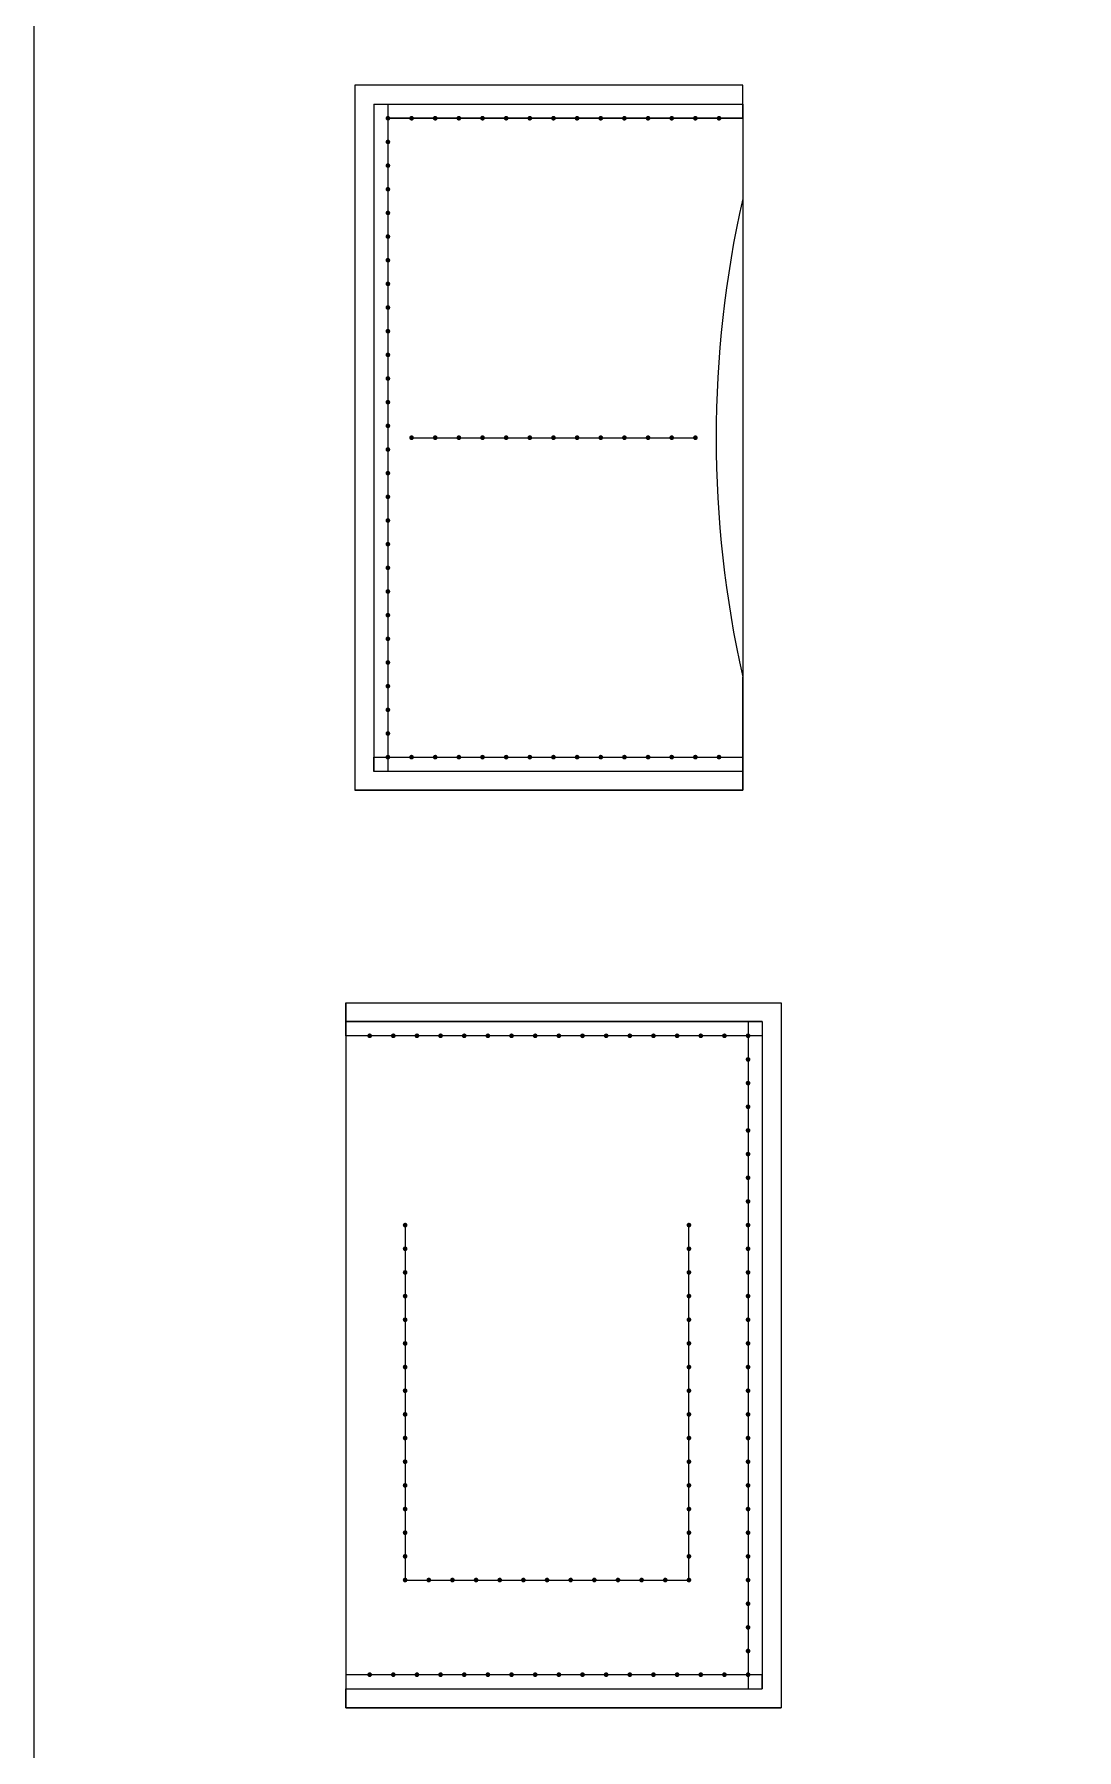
# Model space of a CAD drawing. Header units: millimetres. Extents: x 5326 to 6986, y 304 to 1378.
# Drawn here: x 5326.3 to 5546.7, y 537.2 to 899.7 of the extents above; entities that cross this region are included whole.
import ezdxf

# ---------------------------------------------------------------- set-up
doc = ezdxf.new("R2010")
doc.units = ezdxf.units.MM
doc.layers.add('Общий лист', color=7, linetype='Continuous')

msp = doc.modelspace()

# ---------------------------------------------------------------- hatches: boundary and pattern name
h = msp.add_hatch(color=256)
h.dxf.hatch_style = 1
h.paths.add_polyline_path([(5401.579, 881.944, 1), (5400.579, 881.944, 1)])
h = msp.add_hatch(color=256)
h.dxf.hatch_style = 1
h.paths.add_polyline_path([(5401.579, 881.944, 1), (5400.579, 881.944, 1)])
h = msp.add_hatch(color=256)
h.dxf.hatch_style = 1
h.paths.add_polyline_path([(5406.579, 881.944, 1), (5405.579, 881.944, 1)])
h = msp.add_hatch(color=256)
h.dxf.hatch_style = 1
h.paths.add_polyline_path([(5411.579, 881.944, 1), (5410.579, 881.944, 1)])
h = msp.add_hatch(color=256)
h.dxf.hatch_style = 1
h.paths.add_polyline_path([(5416.579, 881.944, 1), (5415.579, 881.944, 1)])
h = msp.add_hatch(color=256)
h.dxf.hatch_style = 1
h.paths.add_polyline_path([(5421.579, 881.944, 1), (5420.579, 881.944, 1)])
h = msp.add_hatch(color=256)
h.dxf.hatch_style = 1
h.paths.add_polyline_path([(5426.579, 881.944, 1), (5425.579, 881.944, 1)])
h = msp.add_hatch(color=256)
h.dxf.hatch_style = 1
h.paths.add_polyline_path([(5431.579, 881.944, 1), (5430.579, 881.944, 1)])
h = msp.add_hatch(color=256)
h.dxf.hatch_style = 1
h.paths.add_polyline_path([(5436.579, 881.944, 1), (5435.579, 881.944, 1)])
h = msp.add_hatch(color=256)
h.dxf.hatch_style = 1
h.paths.add_polyline_path([(5441.579, 881.944, 1), (5440.579, 881.944, 1)])
h = msp.add_hatch(color=256)
h.dxf.hatch_style = 1
h.paths.add_polyline_path([(5446.579, 881.944, 1), (5445.579, 881.944, 1)])
h = msp.add_hatch(color=256)
h.dxf.hatch_style = 1
h.paths.add_polyline_path([(5451.579, 881.944, 1), (5450.579, 881.944, 1)])
h = msp.add_hatch(color=256)
h.dxf.hatch_style = 1
h.paths.add_polyline_path([(5456.579, 881.944, 1), (5455.579, 881.944, 1)])
h = msp.add_hatch(color=256)
h.dxf.hatch_style = 1
h.paths.add_polyline_path([(5461.579, 881.944, 1), (5460.579, 881.944, 1)])
h = msp.add_hatch(color=256)
h.dxf.hatch_style = 1
h.paths.add_polyline_path([(5466.579, 881.944, 1), (5465.579, 881.944, 1)])
h = msp.add_hatch(color=256)
h.dxf.hatch_style = 1
h.paths.add_polyline_path([(5471.579, 881.944, 1), (5470.579, 881.944, 1)])
h = msp.add_hatch(color=256)
h.dxf.hatch_style = 1
h.paths.add_polyline_path([(5401.579, 876.944, 1), (5400.579, 876.944, 1)])
h = msp.add_hatch(color=256)
h.dxf.hatch_style = 1
h.paths.add_polyline_path([(5401.579, 871.944, 1), (5400.579, 871.944, 1)])
h = msp.add_hatch(color=256)
h.dxf.hatch_style = 1
h.paths.add_polyline_path([(5401.579, 866.944, 1), (5400.579, 866.944, 1)])
h = msp.add_hatch(color=256)
h.dxf.hatch_style = 1
h.paths.add_polyline_path([(5401.579, 861.944, 1), (5400.579, 861.944, 1)])
h = msp.add_hatch(color=256)
h.dxf.hatch_style = 1
h.paths.add_polyline_path([(5401.579, 856.944, 1), (5400.579, 856.944, 1)])
h = msp.add_hatch(color=256)
h.dxf.hatch_style = 1
h.paths.add_polyline_path([(5401.579, 851.944, 1), (5400.579, 851.944, 1)])
h = msp.add_hatch(color=256)
h.dxf.hatch_style = 1
h.paths.add_polyline_path([(5401.579, 846.944, 1), (5400.579, 846.944, 1)])
h = msp.add_hatch(color=256)
h.dxf.hatch_style = 1
h.paths.add_polyline_path([(5401.579, 841.944, 1), (5400.579, 841.944, 1)])
h = msp.add_hatch(color=256)
h.dxf.hatch_style = 1
h.paths.add_polyline_path([(5401.579, 836.944, 1), (5400.579, 836.944, 1)])
h = msp.add_hatch(color=256)
h.dxf.hatch_style = 1
h.paths.add_polyline_path([(5401.579, 831.944, 1), (5400.579, 831.944, 1)])
h = msp.add_hatch(color=256)
h.dxf.hatch_style = 1
h.paths.add_polyline_path([(5401.579, 826.944, 1), (5400.579, 826.944, 1)])
h = msp.add_hatch(color=256)
h.dxf.hatch_style = 1
h.paths.add_polyline_path([(5401.579, 821.944, 1), (5400.579, 821.944, 1)])
h = msp.add_hatch(color=256)
h.dxf.hatch_style = 1
h.paths.add_polyline_path([(5401.579, 816.944, 1), (5400.579, 816.944, 1)])
h = msp.add_hatch(color=256)
h.dxf.hatch_style = 1
h.paths.add_polyline_path([(5401.579, 811.944, 1), (5400.579, 811.944, 1)])
h = msp.add_hatch(color=256)
h.dxf.hatch_style = 1
h.paths.add_polyline_path([(5406.579, 814.444, 1), (5405.579, 814.444, 1)])
h = msp.add_hatch(color=256)
h.dxf.hatch_style = 1
h.paths.add_polyline_path([(5411.579, 814.444, 1), (5410.579, 814.444, 1)])
h = msp.add_hatch(color=256)
h.dxf.hatch_style = 1
h.paths.add_polyline_path([(5416.579, 814.444, 1), (5415.579, 814.444, 1)])
h = msp.add_hatch(color=256)
h.dxf.hatch_style = 1
h.paths.add_polyline_path([(5421.579, 814.444, 1), (5420.579, 814.444, 1)])
h = msp.add_hatch(color=256)
h.dxf.hatch_style = 1
h.paths.add_polyline_path([(5426.579, 814.444, 1), (5425.579, 814.444, 1)])
h = msp.add_hatch(color=256)
h.dxf.hatch_style = 1
h.paths.add_polyline_path([(5431.579, 814.444, 1), (5430.579, 814.444, 1)])
h = msp.add_hatch(color=256)
h.dxf.hatch_style = 1
h.paths.add_polyline_path([(5436.579, 814.444, 1), (5435.579, 814.444, 1)])
h = msp.add_hatch(color=256)
h.dxf.hatch_style = 1
h.paths.add_polyline_path([(5441.579, 814.444, 1), (5440.579, 814.444, 1)])
h = msp.add_hatch(color=256)
h.dxf.hatch_style = 1
h.paths.add_polyline_path([(5446.579, 814.444, 1), (5445.579, 814.444, 1)])
h = msp.add_hatch(color=256)
h.dxf.hatch_style = 1
h.paths.add_polyline_path([(5451.579, 814.444, 1), (5450.579, 814.444, 1)])
h = msp.add_hatch(color=256)
h.dxf.hatch_style = 1
h.paths.add_polyline_path([(5456.579, 814.444, 1), (5455.579, 814.444, 1)])
h = msp.add_hatch(color=256)
h.dxf.hatch_style = 1
h.paths.add_polyline_path([(5461.579, 814.444, 1), (5460.579, 814.444, 1)])
h = msp.add_hatch(color=256)
h.dxf.hatch_style = 1
h.paths.add_polyline_path([(5466.579, 814.444, 1), (5465.579, 814.444, 1)])
h = msp.add_hatch(color=256)
h.dxf.hatch_style = 1
h.paths.add_polyline_path([(5401.579, 806.944, 1), (5400.579, 806.944, 1)])
h = msp.add_hatch(color=256)
h.dxf.hatch_style = 1
h.paths.add_polyline_path([(5401.579, 801.944, 1), (5400.579, 801.944, 1)])
h = msp.add_hatch(color=256)
h.dxf.hatch_style = 1
h.paths.add_polyline_path([(5401.579, 796.944, 1), (5400.579, 796.944, 1)])
h = msp.add_hatch(color=256)
h.dxf.hatch_style = 1
h.paths.add_polyline_path([(5401.579, 791.944, 1), (5400.579, 791.944, 1)])
h = msp.add_hatch(color=256)
h.dxf.hatch_style = 1
h.paths.add_polyline_path([(5401.579, 786.944, 1), (5400.579, 786.944, 1)])
h = msp.add_hatch(color=256)
h.dxf.hatch_style = 1
h.paths.add_polyline_path([(5401.579, 781.944, 1), (5400.579, 781.944, 1)])
h = msp.add_hatch(color=256)
h.dxf.hatch_style = 1
h.paths.add_polyline_path([(5401.579, 776.944, 1), (5400.579, 776.944, 1)])
h = msp.add_hatch(color=256)
h.dxf.hatch_style = 1
h.paths.add_polyline_path([(5401.579, 771.944, 1), (5400.579, 771.944, 1)])
h = msp.add_hatch(color=256)
h.dxf.hatch_style = 1
h.paths.add_polyline_path([(5401.579, 766.944, 1), (5400.579, 766.944, 1)])
h = msp.add_hatch(color=256)
h.dxf.hatch_style = 1
h.paths.add_polyline_path([(5401.579, 761.944, 1), (5400.579, 761.944, 1)])
h = msp.add_hatch(color=256)
h.dxf.hatch_style = 1
h.paths.add_polyline_path([(5401.579, 756.944, 1), (5400.579, 756.944, 1)])
h = msp.add_hatch(color=256)
h.dxf.hatch_style = 1
h.paths.add_polyline_path([(5401.579, 751.944, 1), (5400.579, 751.944, 1)])
h = msp.add_hatch(color=256)
h.dxf.hatch_style = 1
h.paths.add_polyline_path([(5401.579, 746.944, 1), (5400.579, 746.944, 1)])
h = msp.add_hatch(color=256)
h.dxf.hatch_style = 1
h.paths.add_polyline_path([(5406.579, 746.944, 1), (5405.579, 746.944, 1)])
h = msp.add_hatch(color=256)
h.dxf.hatch_style = 1
h.paths.add_polyline_path([(5411.579, 746.944, 1), (5410.579, 746.944, 1)])
h = msp.add_hatch(color=256)
h.dxf.hatch_style = 1
h.paths.add_polyline_path([(5416.579, 746.944, 1), (5415.579, 746.944, 1)])
h = msp.add_hatch(color=256)
h.dxf.hatch_style = 1
h.paths.add_polyline_path([(5421.579, 746.944, 1), (5420.579, 746.944, 1)])
h = msp.add_hatch(color=256)
h.dxf.hatch_style = 1
h.paths.add_polyline_path([(5426.579, 746.944, 1), (5425.579, 746.944, 1)])
h = msp.add_hatch(color=256)
h.dxf.hatch_style = 1
h.paths.add_polyline_path([(5431.579, 746.944, 1), (5430.579, 746.944, 1)])
h = msp.add_hatch(color=256)
h.dxf.hatch_style = 1
h.paths.add_polyline_path([(5436.579, 746.944, 1), (5435.579, 746.944, 1)])
h = msp.add_hatch(color=256)
h.dxf.hatch_style = 1
h.paths.add_polyline_path([(5441.579, 746.944, 1), (5440.579, 746.944, 1)])
h = msp.add_hatch(color=256)
h.dxf.hatch_style = 1
h.paths.add_polyline_path([(5446.579, 746.944, 1), (5445.579, 746.944, 1)])
h = msp.add_hatch(color=256)
h.dxf.hatch_style = 1
h.paths.add_polyline_path([(5451.579, 746.944, 1), (5450.579, 746.944, 1)])
h = msp.add_hatch(color=256)
h.dxf.hatch_style = 1
h.paths.add_polyline_path([(5456.579, 746.944, 1), (5455.579, 746.944, 1)])
h = msp.add_hatch(color=256)
h.dxf.hatch_style = 1
h.paths.add_polyline_path([(5461.579, 746.944, 1), (5460.579, 746.944, 1)])
h = msp.add_hatch(color=256)
h.dxf.hatch_style = 1
h.paths.add_polyline_path([(5466.579, 746.944, 1), (5465.579, 746.944, 1)])
h = msp.add_hatch(color=256)
h.dxf.hatch_style = 1
h.paths.add_polyline_path([(5471.579, 746.944, 1), (5470.579, 746.944, 1)])
h = msp.add_hatch(color=256)
h.dxf.hatch_style = 1
h.paths.add_polyline_path([(5396.718, 688.06, -1), (5397.718, 688.06, -1)])
h = msp.add_hatch(color=256)
h.dxf.hatch_style = 1
h.paths.add_polyline_path([(5401.718, 688.06, -1), (5402.718, 688.06, -1)])
h = msp.add_hatch(color=256)
h.dxf.hatch_style = 1
h.paths.add_polyline_path([(5406.718, 688.06, -1), (5407.718, 688.06, -1)])
h = msp.add_hatch(color=256)
h.dxf.hatch_style = 1
h.paths.add_polyline_path([(5411.718, 688.06, -1), (5412.718, 688.06, -1)])
h = msp.add_hatch(color=256)
h.dxf.hatch_style = 1
h.paths.add_polyline_path([(5416.718, 688.06, -1), (5417.718, 688.06, -1)])
h = msp.add_hatch(color=256)
h.dxf.hatch_style = 1
h.paths.add_polyline_path([(5421.718, 688.06, -1), (5422.718, 688.06, -1)])
h = msp.add_hatch(color=256)
h.dxf.hatch_style = 1
h.paths.add_polyline_path([(5426.718, 688.06, -1), (5427.718, 688.06, -1)])
h = msp.add_hatch(color=256)
h.dxf.hatch_style = 1
h.paths.add_polyline_path([(5431.718, 688.06, -1), (5432.718, 688.06, -1)])
h = msp.add_hatch(color=256)
h.dxf.hatch_style = 1
h.paths.add_polyline_path([(5436.718, 688.06, -1), (5437.718, 688.06, -1)])
h = msp.add_hatch(color=256)
h.dxf.hatch_style = 1
h.paths.add_polyline_path([(5441.718, 688.06, -1), (5442.718, 688.06, -1)])
h = msp.add_hatch(color=256)
h.dxf.hatch_style = 1
h.paths.add_polyline_path([(5446.718, 688.06, -1), (5447.718, 688.06, -1)])
h = msp.add_hatch(color=256)
h.dxf.hatch_style = 1
h.paths.add_polyline_path([(5451.718, 688.06, -1), (5452.718, 688.06, -1)])
h = msp.add_hatch(color=256)
h.dxf.hatch_style = 1
h.paths.add_polyline_path([(5456.718, 688.06, -1), (5457.718, 688.06, -1)])
h = msp.add_hatch(color=256)
h.dxf.hatch_style = 1
h.paths.add_polyline_path([(5461.718, 688.06, -1), (5462.718, 688.06, -1)])
h = msp.add_hatch(color=256)
h.dxf.hatch_style = 1
h.paths.add_polyline_path([(5466.718, 688.06, -1), (5467.718, 688.06, -1)])
h = msp.add_hatch(color=256)
h.dxf.hatch_style = 1
h.paths.add_polyline_path([(5471.718, 688.06, -1), (5472.718, 688.06, -1)])
h = msp.add_hatch(color=256)
h.dxf.hatch_style = 1
h.paths.add_polyline_path([(5476.718, 688.06, -1), (5477.718, 688.06, -1)])
h = msp.add_hatch(color=256)
h.dxf.hatch_style = 1
h.paths.add_polyline_path([(5476.718, 688.06, -1), (5477.718, 688.06, -1)])
h = msp.add_hatch(color=256)
h.dxf.hatch_style = 1
h.paths.add_polyline_path([(5476.718, 683.06, -1), (5477.718, 683.06, -1)])
h = msp.add_hatch(color=256)
h.dxf.hatch_style = 1
h.paths.add_polyline_path([(5476.718, 678.06, -1), (5477.718, 678.06, -1)])
h = msp.add_hatch(color=256)
h.dxf.hatch_style = 1
h.paths.add_polyline_path([(5476.718, 673.06, -1), (5477.718, 673.06, -1)])
h = msp.add_hatch(color=256)
h.dxf.hatch_style = 1
h.paths.add_polyline_path([(5476.718, 668.06, -1), (5477.718, 668.06, -1)])
h = msp.add_hatch(color=256)
h.dxf.hatch_style = 1
h.paths.add_polyline_path([(5476.718, 663.06, -1), (5477.718, 663.06, -1)])
h = msp.add_hatch(color=256)
h.dxf.hatch_style = 1
h.paths.add_polyline_path([(5476.718, 658.06, -1), (5477.718, 658.06, -1)])
h = msp.add_hatch(color=256)
h.dxf.hatch_style = 1
h.paths.add_polyline_path([(5476.718, 653.06, -1), (5477.718, 653.06, -1)])
h = msp.add_hatch(color=256)
h.dxf.hatch_style = 1
h.paths.add_polyline_path([(5405.218, 648.06, 1), (5404.218, 648.06, 1)])
h = msp.add_hatch(color=256)
h.dxf.hatch_style = 1
h.paths.add_polyline_path([(5465.218, 648.06, 1), (5464.218, 648.06, 1)])
h = msp.add_hatch(color=256)
h.dxf.hatch_style = 1
h.paths.add_polyline_path([(5476.718, 648.06, -1), (5477.718, 648.06, -1)])
h = msp.add_hatch(color=256)
h.dxf.hatch_style = 1
h.paths.add_polyline_path([(5405.218, 643.06, 1), (5404.218, 643.06, 1)])
h = msp.add_hatch(color=256)
h.dxf.hatch_style = 1
h.paths.add_polyline_path([(5465.218, 643.06, 1), (5464.218, 643.06, 1)])
h = msp.add_hatch(color=256)
h.dxf.hatch_style = 1
h.paths.add_polyline_path([(5476.718, 643.06, -1), (5477.718, 643.06, -1)])
h = msp.add_hatch(color=256)
h.dxf.hatch_style = 1
h.paths.add_polyline_path([(5405.218, 638.06, 1), (5404.218, 638.06, 1)])
h = msp.add_hatch(color=256)
h.dxf.hatch_style = 1
h.paths.add_polyline_path([(5465.218, 638.06, 1), (5464.218, 638.06, 1)])
h = msp.add_hatch(color=256)
h.dxf.hatch_style = 1
h.paths.add_polyline_path([(5476.718, 638.06, -1), (5477.718, 638.06, -1)])
h = msp.add_hatch(color=256)
h.dxf.hatch_style = 1
h.paths.add_polyline_path([(5405.218, 633.06, 1), (5404.218, 633.06, 1)])
h = msp.add_hatch(color=256)
h.dxf.hatch_style = 1
h.paths.add_polyline_path([(5465.218, 633.06, 1), (5464.218, 633.06, 1)])
h = msp.add_hatch(color=256)
h.dxf.hatch_style = 1
h.paths.add_polyline_path([(5476.718, 633.06, -1), (5477.718, 633.06, -1)])
h = msp.add_hatch(color=256)
h.dxf.hatch_style = 1
h.paths.add_polyline_path([(5405.218, 628.06, 1), (5404.218, 628.06, 1)])
h = msp.add_hatch(color=256)
h.dxf.hatch_style = 1
h.paths.add_polyline_path([(5465.218, 628.06, 1), (5464.218, 628.06, 1)])
h = msp.add_hatch(color=256)
h.dxf.hatch_style = 1
h.paths.add_polyline_path([(5476.718, 628.06, -1), (5477.718, 628.06, -1)])
h = msp.add_hatch(color=256)
h.dxf.hatch_style = 1
h.paths.add_polyline_path([(5405.218, 623.06, 1), (5404.218, 623.06, 1)])
h = msp.add_hatch(color=256)
h.dxf.hatch_style = 1
h.paths.add_polyline_path([(5465.218, 623.06, 1), (5464.218, 623.06, 1)])
h = msp.add_hatch(color=256)
h.dxf.hatch_style = 1
h.paths.add_polyline_path([(5476.718, 623.06, -1), (5477.718, 623.06, -1)])
h = msp.add_hatch(color=256)
h.dxf.hatch_style = 1
h.paths.add_polyline_path([(5405.218, 618.06, 1), (5404.218, 618.06, 1)])
h = msp.add_hatch(color=256)
h.dxf.hatch_style = 1
h.paths.add_polyline_path([(5465.218, 618.06, 1), (5464.218, 618.06, 1)])
h = msp.add_hatch(color=256)
h.dxf.hatch_style = 1
h.paths.add_polyline_path([(5476.718, 618.06, -1), (5477.718, 618.06, -1)])
h = msp.add_hatch(color=256)
h.dxf.hatch_style = 1
h.paths.add_polyline_path([(5405.218, 613.06, 1), (5404.218, 613.06, 1)])
h = msp.add_hatch(color=256)
h.dxf.hatch_style = 1
h.paths.add_polyline_path([(5465.218, 613.06, 1), (5464.218, 613.06, 1)])
h = msp.add_hatch(color=256)
h.dxf.hatch_style = 1
h.paths.add_polyline_path([(5476.718, 613.06, -1), (5477.718, 613.06, -1)])
h = msp.add_hatch(color=256)
h.dxf.hatch_style = 1
h.paths.add_polyline_path([(5405.218, 608.06, 1), (5404.218, 608.06, 1)])
h = msp.add_hatch(color=256)
h.dxf.hatch_style = 1
h.paths.add_polyline_path([(5465.218, 608.06, 1), (5464.218, 608.06, 1)])
h = msp.add_hatch(color=256)
h.dxf.hatch_style = 1
h.paths.add_polyline_path([(5476.718, 608.06, -1), (5477.718, 608.06, -1)])
h = msp.add_hatch(color=256)
h.dxf.hatch_style = 1
h.paths.add_polyline_path([(5405.218, 603.06, 1), (5404.218, 603.06, 1)])
h = msp.add_hatch(color=256)
h.dxf.hatch_style = 1
h.paths.add_polyline_path([(5465.218, 603.06, 1), (5464.218, 603.06, 1)])
h = msp.add_hatch(color=256)
h.dxf.hatch_style = 1
h.paths.add_polyline_path([(5476.718, 603.06, -1), (5477.718, 603.06, -1)])
h = msp.add_hatch(color=256)
h.dxf.hatch_style = 1
h.paths.add_polyline_path([(5405.218, 598.06, 1), (5404.218, 598.06, 1)])
h = msp.add_hatch(color=256)
h.dxf.hatch_style = 1
h.paths.add_polyline_path([(5465.218, 598.06, 1), (5464.218, 598.06, 1)])
h = msp.add_hatch(color=256)
h.dxf.hatch_style = 1
h.paths.add_polyline_path([(5476.718, 598.06, -1), (5477.718, 598.06, -1)])
h = msp.add_hatch(color=256)
h.dxf.hatch_style = 1
h.paths.add_polyline_path([(5405.218, 593.06, 1), (5404.218, 593.06, 1)])
h = msp.add_hatch(color=256)
h.dxf.hatch_style = 1
h.paths.add_polyline_path([(5465.218, 593.06, 1), (5464.218, 593.06, 1)])
h = msp.add_hatch(color=256)
h.dxf.hatch_style = 1
h.paths.add_polyline_path([(5476.718, 593.06, -1), (5477.718, 593.06, -1)])
h = msp.add_hatch(color=256)
h.dxf.hatch_style = 1
h.paths.add_polyline_path([(5405.218, 588.06, 1), (5404.218, 588.06, 1)])
h = msp.add_hatch(color=256)
h.dxf.hatch_style = 1
h.paths.add_polyline_path([(5465.218, 588.06, 1), (5464.218, 588.06, 1)])
h = msp.add_hatch(color=256)
h.dxf.hatch_style = 1
h.paths.add_polyline_path([(5476.718, 588.06, -1), (5477.718, 588.06, -1)])
h = msp.add_hatch(color=256)
h.dxf.hatch_style = 1
h.paths.add_polyline_path([(5405.218, 583.06, 1), (5404.218, 583.06, 1)])
h = msp.add_hatch(color=256)
h.dxf.hatch_style = 1
h.paths.add_polyline_path([(5465.218, 583.06, 1), (5464.218, 583.06, 1)])
h = msp.add_hatch(color=256)
h.dxf.hatch_style = 1
h.paths.add_polyline_path([(5476.718, 583.06, -1), (5477.718, 583.06, -1)])
h = msp.add_hatch(color=256)
h.dxf.hatch_style = 1
h.paths.add_polyline_path([(5405.218, 578.06, 1), (5404.218, 578.06, 1)])
h = msp.add_hatch(color=256)
h.dxf.hatch_style = 1
h.paths.add_polyline_path([(5465.218, 578.06, 1), (5464.218, 578.06, 1)])
h = msp.add_hatch(color=256)
h.dxf.hatch_style = 1
h.paths.add_polyline_path([(5476.718, 578.06, -1), (5477.718, 578.06, -1)])
h = msp.add_hatch(color=256)
h.dxf.hatch_style = 1
h.paths.add_polyline_path([(5405.218, 573.06, 1), (5404.218, 573.06, 1)])
h = msp.add_hatch(color=256)
h.dxf.hatch_style = 1
h.paths.add_polyline_path([(5410.218, 573.06, 1), (5409.218, 573.06, 1)])
h = msp.add_hatch(color=256)
h.dxf.hatch_style = 1
h.paths.add_polyline_path([(5415.218, 573.06, 1), (5414.218, 573.06, 1)])
h = msp.add_hatch(color=256)
h.dxf.hatch_style = 1
h.paths.add_polyline_path([(5420.218, 573.06, 1), (5419.218, 573.06, 1)])
h = msp.add_hatch(color=256)
h.dxf.hatch_style = 1
h.paths.add_polyline_path([(5425.218, 573.06, 1), (5424.218, 573.06, 1)])
h = msp.add_hatch(color=256)
h.dxf.hatch_style = 1
h.paths.add_polyline_path([(5430.218, 573.06, 1), (5429.218, 573.06, 1)])
h = msp.add_hatch(color=256)
h.dxf.hatch_style = 1
h.paths.add_polyline_path([(5435.218, 573.06, 1), (5434.218, 573.06, 1)])
h = msp.add_hatch(color=256)
h.dxf.hatch_style = 1
h.paths.add_polyline_path([(5440.218, 573.06, 1), (5439.218, 573.06, 1)])
h = msp.add_hatch(color=256)
h.dxf.hatch_style = 1
h.paths.add_polyline_path([(5445.218, 573.06, 1), (5444.218, 573.06, 1)])
h = msp.add_hatch(color=256)
h.dxf.hatch_style = 1
h.paths.add_polyline_path([(5450.218, 573.06, 1), (5449.218, 573.06, 1)])
h = msp.add_hatch(color=256)
h.dxf.hatch_style = 1
h.paths.add_polyline_path([(5455.218, 573.06, 1), (5454.218, 573.06, 1)])
h = msp.add_hatch(color=256)
h.dxf.hatch_style = 1
h.paths.add_polyline_path([(5460.218, 573.06, 1), (5459.218, 573.06, 1)])
h = msp.add_hatch(color=256)
h.dxf.hatch_style = 1
h.paths.add_polyline_path([(5465.218, 573.06, 1), (5464.218, 573.06, 1)])
h = msp.add_hatch(color=256)
h.dxf.hatch_style = 1
h.paths.add_polyline_path([(5465.218, 573.06, 1), (5464.218, 573.06, 1)])
h = msp.add_hatch(color=256)
h.dxf.hatch_style = 1
h.paths.add_polyline_path([(5465.218, 573.06, 1), (5464.218, 573.06, 1)])
h = msp.add_hatch(color=256)
h.dxf.hatch_style = 1
h.paths.add_polyline_path([(5476.718, 573.06, -1), (5477.718, 573.06, -1)])
h = msp.add_hatch(color=256)
h.dxf.hatch_style = 1
h.paths.add_polyline_path([(5476.718, 568.06, -1), (5477.718, 568.06, -1)])
h = msp.add_hatch(color=256)
h.dxf.hatch_style = 1
h.paths.add_polyline_path([(5476.718, 563.06, -1), (5477.718, 563.06, -1)])
h = msp.add_hatch(color=256)
h.dxf.hatch_style = 1
h.paths.add_polyline_path([(5476.718, 558.06, -1), (5477.718, 558.06, -1)])
h = msp.add_hatch(color=256)
h.dxf.hatch_style = 1
h.paths.add_polyline_path([(5396.718, 553.06, -1), (5397.718, 553.06, -1)])
h = msp.add_hatch(color=256)
h.dxf.hatch_style = 1
h.paths.add_polyline_path([(5401.718, 553.06, -1), (5402.718, 553.06, -1)])
h = msp.add_hatch(color=256)
h.dxf.hatch_style = 1
h.paths.add_polyline_path([(5406.718, 553.06, -1), (5407.718, 553.06, -1)])
h = msp.add_hatch(color=256)
h.dxf.hatch_style = 1
h.paths.add_polyline_path([(5411.718, 553.06, -1), (5412.718, 553.06, -1)])
h = msp.add_hatch(color=256)
h.dxf.hatch_style = 1
h.paths.add_polyline_path([(5416.718, 553.06, -1), (5417.718, 553.06, -1)])
h = msp.add_hatch(color=256)
h.dxf.hatch_style = 1
h.paths.add_polyline_path([(5421.718, 553.06, -1), (5422.718, 553.06, -1)])
h = msp.add_hatch(color=256)
h.dxf.hatch_style = 1
h.paths.add_polyline_path([(5426.718, 553.06, -1), (5427.718, 553.06, -1)])
h = msp.add_hatch(color=256)
h.dxf.hatch_style = 1
h.paths.add_polyline_path([(5431.718, 553.06, -1), (5432.718, 553.06, -1)])
h = msp.add_hatch(color=256)
h.dxf.hatch_style = 1
h.paths.add_polyline_path([(5436.718, 553.06, -1), (5437.718, 553.06, -1)])
h = msp.add_hatch(color=256)
h.dxf.hatch_style = 1
h.paths.add_polyline_path([(5441.718, 553.06, -1), (5442.718, 553.06, -1)])
h = msp.add_hatch(color=256)
h.dxf.hatch_style = 1
h.paths.add_polyline_path([(5446.718, 553.06, -1), (5447.718, 553.06, -1)])
h = msp.add_hatch(color=256)
h.dxf.hatch_style = 1
h.paths.add_polyline_path([(5451.718, 553.06, -1), (5452.718, 553.06, -1)])
h = msp.add_hatch(color=256)
h.dxf.hatch_style = 1
h.paths.add_polyline_path([(5456.718, 553.06, -1), (5457.718, 553.06, -1)])
h = msp.add_hatch(color=256)
h.dxf.hatch_style = 1
h.paths.add_polyline_path([(5461.718, 553.06, -1), (5462.718, 553.06, -1)])
h = msp.add_hatch(color=256)
h.dxf.hatch_style = 1
h.paths.add_polyline_path([(5466.718, 553.06, -1), (5467.718, 553.06, -1)])
h = msp.add_hatch(color=256)
h.dxf.hatch_style = 1
h.paths.add_polyline_path([(5471.718, 553.06, -1), (5472.718, 553.06, -1)])
h = msp.add_hatch(color=256)
h.dxf.hatch_style = 1
h.paths.add_polyline_path([(5476.718, 553.06, -1), (5477.718, 553.06, -1)])

# ---------------------------------------------------------------- linework, layer by layer
for p, q in [((5394.079, 888.944), (5394.079, 739.944)), ((5476.079, 888.944), (5394.079, 888.944)), ((5476.079, 881.944), (5476.079, 888.944)), ((5398.079, 884.944), (5398.079, 743.944)), ((5398.079, 884.944), (5401.079, 884.944)), ((5398.079, 884.944), (5398.079, 881.944)), ((5398.079, 884.944), (5476.079, 884.944)), ((5398.079, 884.944), (5476.079, 884.944)), ((5401.079, 884.944), (5401.079, 743.944)), ((5476.079, 884.944), (5476.079, 743.944)), ((5476.079, 884.944), (5476.079, 864.944)), ((5476.079, 884.944), (5476.079, 881.944)), ((5476.079, 884.944), (5476.079, 864.944)), ((5401.079, 881.944), (5401.079, 814.444)), ((5476.079, 881.944), (5401.079, 881.944)), ((5401.079, 881.944), (5476.079, 881.944)), ((5476.079, 864.944), (5476.079, 763.944)), ((5406.079, 814.444), (5466.079, 814.444)), ((5476.079, 743.944), (5476.079, 763.944)), ((5476.079, 763.944), (5476.079, 743.944)), ((5398.079, 743.944), (5398.079, 746.944)), ((5398.079, 743.944), (5398.079, 746.944)), ((5398.079, 746.944), (5476.079, 746.944)), ((5401.079, 743.944), (5398.079, 743.944)), ((5476.079, 743.944), (5398.079, 743.944)), ((5476.079, 743.944), (5476.079, 739.944)), ((5476.079, 739.944), (5476.079, 743.944)), ((5476.079, 739.944), (5394.079, 739.944)), ((5394.079, 739.944), (5476.079, 739.944)), ((5392.218, 688.06), (5392.218, 695.06)), ((5392.218, 695.06), (5392.218, 691.06)), ((5392.218, 695.06), (5484.218, 695.06)), ((5484.218, 695.06), (5484.218, 546.06)), ((5392.218, 691.06), (5392.218, 550.06)), ((5392.218, 691.06), (5480.218, 691.06)), ((5480.218, 691.06), (5392.218, 691.06)), ((5392.218, 691.06), (5392.218, 546.06)), ((5480.218, 691.06), (5477.218, 691.06)), ((5477.218, 691.06), (5477.218, 550.06)), ((5480.218, 691.06), (5480.218, 550.06)), ((5480.218, 691.06), (5480.218, 688.06)), ((5480.218, 688.06), (5392.218, 688.06)), ((5404.718, 648.06), (5404.718, 573.06)), ((5464.718, 573.06), (5464.718, 648.06)), ((5404.718, 573.06), (5464.718, 573.06)), ((5480.218, 553.06), (5392.218, 553.06)), ((5480.218, 550.06), (5480.218, 553.06)), ((5480.218, 550.06), (5480.218, 553.06)), ((5392.218, 546.06), (5392.218, 550.06)), ((5392.218, 550.06), (5480.218, 550.06)), ((5477.218, 550.06), (5480.218, 550.06)), ((5392.218, 546.06), (5484.218, 546.06)), ((5484.218, 546.06), (5392.218, 546.06))]:
    msp.add_line(p, q)
msp.add_arc((5700.564, 814.444), 230.095, 167.32183, 192.67817)
at = {"layer": 'Общий лист', "color": 2}
msp.add_lwpolyline([(5326.319, 1377.818), (6986.189, 1377.818), (6986.189, 303.806), (5326.319, 303.806)], close=True, dxfattribs=at)

doc.saveas('drawing.dxf')
